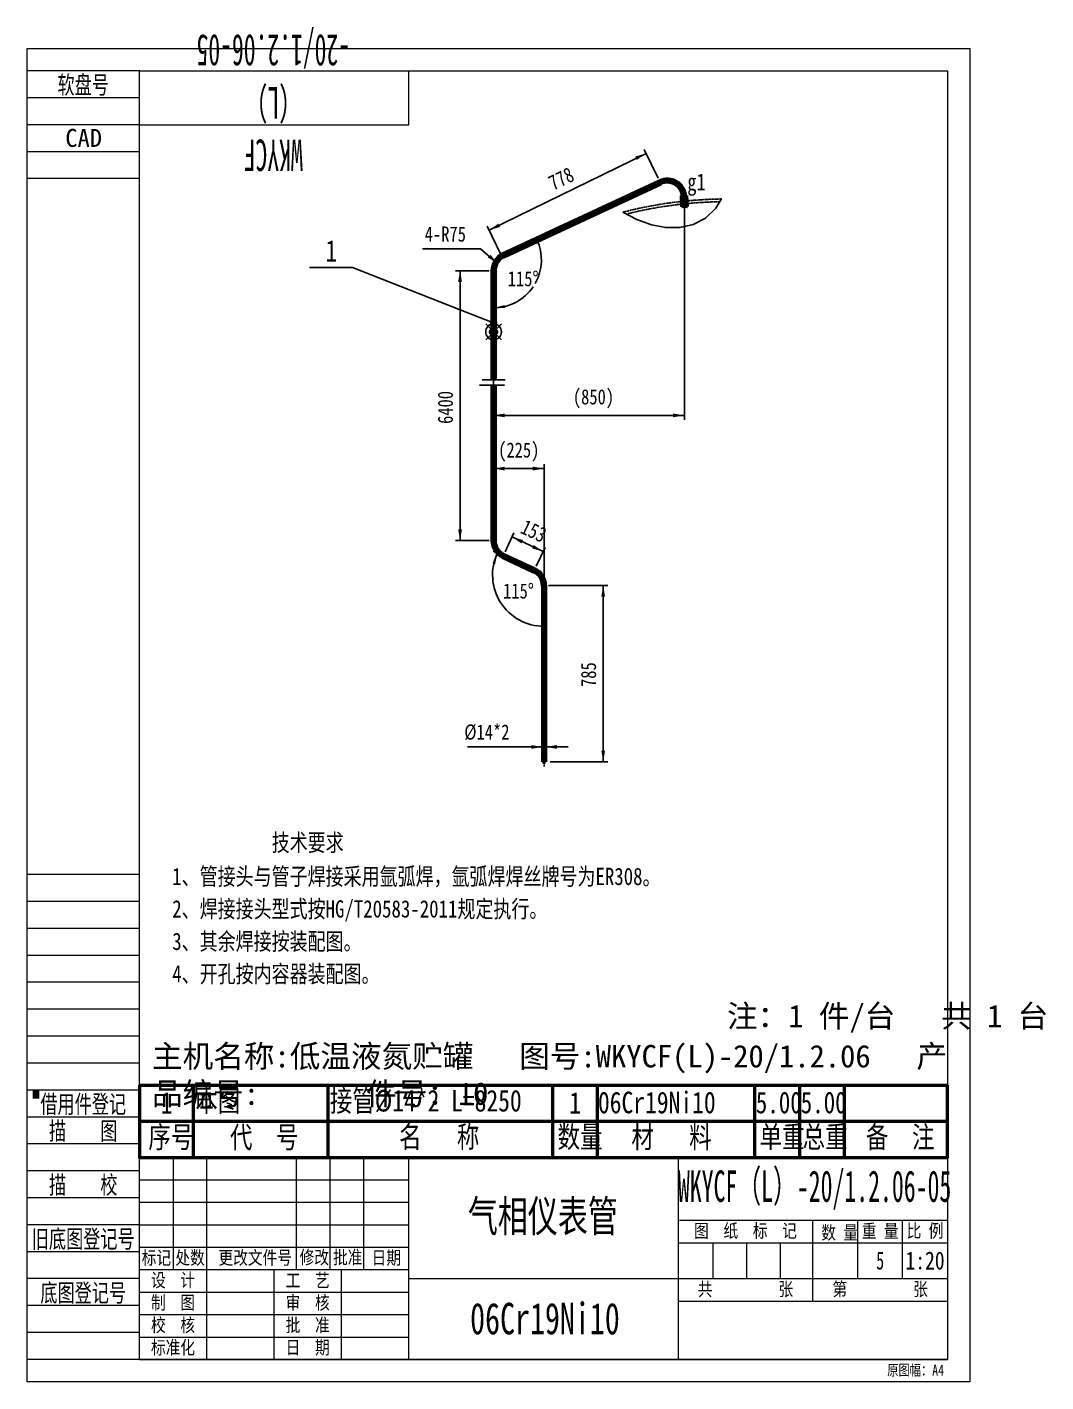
# Model space of a CAD drawing. Header units: millimetres. Extents: x 1505 to 130937, y -44938 to 37032.
# Drawn here: x 31404 to 35942, y -26898 to -20863 of the extents above; entities that cross this region are included whole.
import ezdxf

# ---------------------------------------------------------------- set-up
doc = ezdxf.new("R2010")
doc.units = ezdxf.units.MM
for name, pattern in [('ACISOTGB', [16, 11, -1, 1, -1, 1, -1]), ('AM_ISO08W050', [16, 13, -1, 1, -1]), ('AM_ISO08W050x2', [16, 13, -1, 1, -1])]:
    doc.linetypes.add(name, pattern=pattern)
for name, color, linetype, lineweight in [('6', 2, 'Continuous', 18), ('AM_0', 7, 'Continuous', 50), ('AM_1', 3, 'ACISOTGB', 25), ('AM_12', 7, 'Continuous', 50), ('AM_4', 3, 'Continuous', 25), ('AM_5', 3, 'Continuous', 25), ('AM_6', 2, 'Continuous', 15), ('AM_7', 4, 'AM_ISO08W050', 25), ('AM_PAREF', 4, 'Continuous', 25), ('CDRAFT0', 7, 'Continuous', 18), ('RAHM2', 1, 'Continuous', 18), ('RAHM3', 2, 'Continuous', 18), ('RAHM5', 7, 'Continuous', 18), ('TILE1', 5, 'Continuous', 18)]:
    doc.layers.add(name, color=color, linetype=linetype, lineweight=lineweight)
doc.styles.add('ACANSTS', font='')
doc.styles.add('ACGBTS_0.551538', font='', dxfattribs={"width": 0.552322})
doc.styles.add('ACGBTS_0.55534', font='', dxfattribs={"width": 0.555759})
doc.styles.add('HZ', font='', dxfattribs={"width": 0.7})
doc.styles.add('PC_TEXTSTYLE', font='', dxfattribs={"width": 0.8})
doc.styles.get("Standard").update_dxf_attribs({"font": 'txt', "width": 0.8})
doc.styles.add('UserTxtStyle2', font='', dxfattribs={"width": 0.65})
doc.styles.add('UserTxtStyle35', font='', dxfattribs={"width": 0.780367})
doc.styles.get('ACANSTS').set_extended_font_data('宋体')
doc.styles.get('ACGBTS_0.551538').set_extended_font_data('宋体')
doc.styles.get('ACGBTS_0.55534').set_extended_font_data('宋体')
doc.styles.get('HZ').set_extended_font_data('宋体')
doc.styles.get('PC_TEXTSTYLE').set_extended_font_data('宋体')
doc.styles.get('UserTxtStyle2').set_extended_font_data('宋体')
doc.styles.get('UserTxtStyle35').set_extended_font_data('宋体')
doc.dimstyles.new('AM_GB$0', dxfattribs={"dimtxt": 3.371484, "dimasz": 2.5, "dimexe": 1, "dimexo": 1, "dimgap": 2.088633, "dimtad": 1, "dimdsep": 46, "dimtxsty": 'Standard', "dimblk": 'NONE', "dimcen": 0, "dimdle": 5, "dimclrd": 256, "dimclre": 256, "dimclrt": 2, "dimadec": 0, "dimazin": 2, "dimtfac": 0.707107, "dimtdec": 3, "dimtmove": 2, "dimatfit": 3, "dimfxl": 1, "dimfrac": 2, "dimtolj": 1, "dimlwd": 18, "dimarcsym": 0})
doc.dimstyles.new('AM_GB$2', dxfattribs={"dimtxt": 3.371484, "dimasz": 2.5, "dimexe": 1, "dimexo": 1, "dimgap": 2.088633, "dimtad": 1, "dimtih": 1, "dimtoh": 1, "dimdsep": 46, "dimtxsty": 'Standard', "dimblk": 'NONE', "dimcen": 0, "dimdle": 5, "dimclrd": 256, "dimclre": 256, "dimclrt": 2, "dimadec": 0, "dimazin": 2, "dimtfac": 0.707107, "dimtdec": 3, "dimtmove": 2, "dimatfit": 3, "dimfxl": 1, "dimfrac": 2, "dimtolj": 1, "dimlwd": 18, "dimarcsym": 0})
doc.dimstyles.new('AM_GB$4', dxfattribs={"dimtxt": 3.371484, "dimasz": 2.5, "dimexe": 1, "dimexo": 1, "dimgap": 2.088633, "dimtad": 1, "dimdsep": 46, "dimtxsty": 'Standard', "dimblk": 'NONE', "dimcen": 0, "dimdle": 5, "dimclrd": 256, "dimclre": 256, "dimclrt": 2, "dimadec": 0, "dimazin": 2, "dimtfac": 0.707107, "dimtdec": 3, "dimtofl": 0, "dimtmove": 2, "dimatfit": 0, "dimfxl": 1, "dimfrac": 2, "dimtolj": 1, "dimlwd": 18, "dimarcsym": 0})

# ---------------------------------------------------------------- blocks, each defined once
blk = doc.blocks.new('*X24')
at = {"layer": 'CDRAFT0'}
for p, q in [((1700, 5600), (1700, 5840)), ((500, 5600), (1700, 5600)), ((500, 100), (0, 100))]:
    blk.add_line(p, q, dxfattribs=at)
blk.add_lwpolyline([(500, 100), (500, 5840), (4100, 5840), (4100, 100), (500, 100)], dxfattribs=at)
at = {"layer": 'RAHM2'}
for p, q in [((500, 5720), (0, 5720)), ((500, 5480), (0, 5480)), ((500, 2260), (0, 2260)), ((500, 2020), (0, 2020)), ((500, 1780), (0, 1780)), ((500, 1540), (0, 1540)), ((500, 1300), (0, 1300)), ((500, 1060), (0, 1060)), ((500, 820), (0, 820)), ((500, 580), (0, 580)), ((500, 340), (0, 340)), ((500, 220), (0, 220))]:
    blk.add_line(p, q, dxfattribs=at)
at = {"layer": 'RAHM3'}
for p, q in [((500, 5840), (0, 5840)), ((500, 5600), (0, 5600)), ((500, 5360), (0, 5360)), ((500, 2140), (0, 2140)), ((500, 1900), (0, 1900)), ((500, 1660), (0, 1660)), ((500, 1420), (0, 1420)), ((500, 1180), (0, 1180)), ((500, 940), (0, 940)), ((500, 700), (0, 700)), ((500, 460), (0, 460))]:
    blk.add_line(p, q, dxfattribs=at)
at = {"layer": 'TILE1'}
blk.add_line((0, 0), (0, 5940), dxfattribs=at)
blk.add_lwpolyline([(0, 5940), (4200, 5940), (4200, 0), (0, 0)], dxfattribs=at)
at = {"layer": '6', "color": 1, "insert": (3831.6, 76.5), "char_height": 48.16, "width": 412.344, "attachment_point": 1, "line_spacing_factor": 1.37}
blk.add_mtext('原图幅：A4', dxfattribs=at)
at = {"layer": 'RAHM2', "char_height": 80, "attachment_point": 8}
for s, insert, width, style in [('软盘号', (250, 5728.9), 344.867, 'HZ'), ('CAD', (252, 5500), 244.667, 'ACANSTS'), ('借用件登记', (250, 1188), 587.067, 'HZ'), ('描    图', (250, 1069.3), 462, 'HZ'), ('描    校', (250, 828.9), 467.6, 'HZ'), ('旧底图登记号', (250, 587.6), 691.133, 'HZ'), ('底图登记号', (250, 347.6), 585.667, 'HZ')]:
    blk.add_mtext(s, dxfattribs=dict(at, insert=insert, width=width, style=style))
at = {"layer": 'RAHM5', "insert": (1096.7, 5714.6), "char_height": 140, "width": 254.333, "attachment_point": 5, "rotation": 180, "style": 'ACGBTS_0.551538'}
blk.add_mtext('WKYCF（L）-20/1.2.06-05', dxfattribs=at)
blk = doc.blocks.new('*X25')
at = {"layer": 'CDRAFT0'}
for p, q in [((-3600, 0), (-3600, 900)), ((-3600, 900), (0, 900)), ((-3447.7, 400), (-3447.7, 900)), ((-3300, 0), (-3300, 900)), ((-2900, 400), (-2900, 900)), ((-2750, 400), (-2750, 900)), ((-2600, 400), (-2600, 900)), ((-2400, 0), (-2400, 900)), ((-1200, 900), (-1200, 0)), ((0, 900), (0, 0)), ((-1194.4, 620), (0, 620)), ((-600, 261.7), (-600, 620)), ((-400, 360), (-400, 620)), ((-200, 360.6), (-200, 620)), ((-1199.3, 520), (0, 520)), ((-3600, 400), (-2400, 400)), ((-3000, 0), (-3000, 400)), ((-2700, 0.3), (-2700, 400)), ((-2400, 360), (0, 360)), ((-1200, 260), (0, 260)), ((-3600, 0), (0, 0))]:
    blk.add_line(p, q, dxfattribs=at)
at = {"layer": 'RAHM2'}
for p, q in [((-3600, 800), (-2400, 800)), ((-3600, 700), (-2400, 700)), ((-3600, 600), (-2400, 600)), ((-3600, 500), (-2400, 500)), ((-1044.4, 360.6), (-1044.4, 520)), ((-894.4, 360.6), (-894.4, 520)), ((-744.4, 360.6), (-744.4, 520)), ((-3600, 300), (-2400, 300)), ((-3600, 200), (-2400, 200)), ((-3600, 100), (-2400, 100))]:
    blk.add_line(p, q, dxfattribs=at)
for s, insert, char_height, width, attachment_point, style in [('图  纸  标  记', (-900, 570), 60, 698, 5, 'PC_TEXTSTYLE'), ('数 量', (-562.3, 528.3), 60, 247.2, 7, 'PC_TEXTSTYLE'), ('重 量', (-300, 570), 60, 247.6, 5, 'PC_TEXTSTYLE'), ('比 例', (-100, 570), 60, 232.4, 5, 'PC_TEXTSTYLE'), ('标记', (-3523.9, 450), 60, 195.6, 5, 'PC_TEXTSTYLE'), ('处数', (-3373.9, 450), 60, 194.4, 5, 'PC_TEXTSTYLE'), (' 更改文件号', (-3100, 450), 60, 556.8, 5, 'PC_TEXTSTYLE'), ('修改', (-2820.7, 451.8), 60, 196.4, 5, 'PC_TEXTSTYLE'), ('批准', (-2671.7, 451.8), 60, 196.4, 5, 'PC_TEXTSTYLE'), ('日期', (-2500, 450), 60, 176.4, 5, 'PC_TEXTSTYLE'), ('5', (-300, 440), 80, 48.533, 5, 'UserTxtStyle2'), ('设  计', (-3450, 350), 60, 297.2, 5, 'PC_TEXTSTYLE'), ('工  艺', (-2850, 350), 60, 295.6, 5, 'PC_TEXTSTYLE'), ('共         张', (-900, 310), 60, 657.6, 5, 'PC_TEXTSTYLE'), ('第         张', (-300, 310), 60, 657.2, 5, 'PC_TEXTSTYLE'), ('制  图', (-3450, 250), 60, 294, 5, 'PC_TEXTSTYLE'), ('审  核', (-2850, 250), 60, 294, 5, 'PC_TEXTSTYLE'), ('校  核', (-3450, 150), 60, 296.8, 5, 'PC_TEXTSTYLE'), ('批  准', (-2850, 150), 60, 298.8, 5, 'PC_TEXTSTYLE'), ('标准化', (-3450, 50), 60, 298.4, 5, 'PC_TEXTSTYLE'), ('日  期', (-2850, 50.3), 60, 278.8, 5, 'PC_TEXTSTYLE')]:
    blk.add_mtext(s, dxfattribs=dict(at, insert=insert, char_height=char_height, width=width, attachment_point=attachment_point, style=style))
at = {"layer": 'RAHM2', "color": 2, "insert": (-100, 440), "char_height": 80, "width": 266.133, "attachment_point": 5, "style": 'PC_TEXTSTYLE'}
blk.add_mtext('1:20', dxfattribs=at)
at = {"layer": 'RAHM5', "char_height": 140, "attachment_point": 5}
for s, insert, width, style in [('WKYCF（L）-20/1.2.06-05', (-592, 755), 1898.473, 'ACGBTS_0.55534'), ('气相仪表管', (-1802.7, 630.4), 1033.9, 'HZ'), ('06Cr19Ni10', (-1793.2, 181.1), 1034.717, 'HZ')]:
    blk.add_mtext(s, dxfattribs=dict(at, insert=insert, width=width, style=style))
blk = doc.blocks.new('*X117')
at = {"layer": 'AM_0', "color": 7}
blk.add_line((31903.7, -25575.8), (35503.7, -25575.8), dxfattribs=at)
at = {"layer": 'AM_0', "color": 1}
for p, q in [((32143.7, -25575.8), (32143.7, -25736.8)), ((32743.7, -25575.8), (32743.7, -25736.8)), ((33743.7, -25575.8), (33743.7, -25736.8)), ((33943.7, -25575.8), (33943.7, -25736.8)), ((34643.7, -25575.8), (34643.7, -25736.8)), ((34843.7, -25575.8), (34843.7, -25736.8)), ((35043.7, -25575.8), (35043.7, -25736.8)), ((31903.7, -25736.8), (35503.7, -25736.8)), ((32143.7, -25736.8), (32143.7, -25897.8)), ((32743.7, -25736.8), (32743.7, -25897.8)), ((33743.7, -25736.8), (33743.7, -25897.8)), ((33943.7, -25736.8), (33943.7, -25897.8)), ((34643.7, -25736.8), (34643.7, -25897.8)), ((34843.7, -25736.8), (34843.7, -25897.8)), ((35043.7, -25736.8), (35043.7, -25897.8))]:
    blk.add_line(p, q, dxfattribs=at)
at = {"layer": 'AM_0', "color": 7}
blk.add_lwpolyline([(31903.7, -25575.8), (31903.7, -25897.8), (35503.7, -25897.8), (35503.7, -25575.8)], dxfattribs=at)
at = {"layer": 'AM_0', "color": 2, "line_spacing_factor": 1.37}
for s, insert, char_height, width, attachment_point in [('本图', (32152.8, -25597.8), 96.33, 300, 1), ('接管%%C14*2 L=8250', (32752.1, -25596.9), 96.328, 1588.952, 1), ('1', (31998.7, -25702.8), 96.3, 40, 7), ('1', (33818.7, -25702.8), 96.3, 40, 7), ('06Cr19Ni10', (33946.7, -25702.8), 96.33, 685.714, 7), ('序号', (31943.8, -25758.8), 96.33, 296, 1), ('代  号', (32307.3, -25759.6), 96.33, 612.571, 1), ('名   称', (33060.7, -25757.9), 96.33, 810.286, 1), ('数量', (33766.6, -25757.9), 96.33, 305.333, 1), ('材   料', (34095.5, -25758.8), 96.33, 923.81, 1), ('单重', (34666.2, -25757.9), 96.33, 304, 1), ('总重', (34858.1, -25757.9), 96.33, 293.333, 1), ('备  注', (35140.1, -25758.8), 96.33, 639.238, 1)]:
    blk.add_mtext(s, dxfattribs=dict(at, insert=insert, char_height=char_height, width=width, attachment_point=attachment_point))
at = {"layer": 'AM_0', "color": 2, "char_height": 96.33, "width": 250.926, "attachment_point": 7, "line_spacing_factor": 1.37, "style": 'UserTxtStyle35'}
for insert in [(34649.9, -25702.8), (34849.9, -25702.8)]:
    blk.add_mtext('5.00', dxfattribs=dict(at, insert=insert))
blk = doc.blocks.new('*X234')
at = {"layer": 'AM_5'}
for points in [[(33481.4, -22592.5), (33531.4, -22600.8), (33531.4, -22584.1)], [(34331.4, -22592.5), (34281.4, -22600.8), (34281.4, -22584.1)]]:
    blk.add_hatch(color=256, dxfattribs=at).paths.add_polyline_path(points, flags=0)
for p, q in [((34331.4, -21658.1), (34331.4, -22612.5)), ((33481.4, -22163.2), (33481.4, -22612.5)), ((34331.4, -22592.5), (33481.4, -22592.5))]:
    blk.add_line(p, q, dxfattribs=at)
at = {"layer": 'AM_5', "color": 2, "insert": (33926.6, -22518.7), "char_height": 67.43, "width": 300, "attachment_point": 5, "line_spacing_factor": 1.37}
blk.add_mtext('(850)', dxfattribs=at)
blk = doc.blocks.new('_NONE')
blk = doc.blocks.new('*X235')
at = {"layer": 'AM_5'}
for points in [[(33332.2, -21947.8), (33340.6, -21997.8), (33323.9, -21997.8)], [(33332.2, -23150), (33340.6, -23100), (33323.9, -23100)]]:
    blk.add_hatch(color=256, dxfattribs=at).paths.add_polyline_path(points, flags=0)
for p, q in [((33461.4, -21947.8), (33312.2, -21947.8)), ((33332.2, -21947.8), (33332.2, -23150)), ((33461.4, -23150), (33312.2, -23150))]:
    blk.add_line(p, q, dxfattribs=at)
at = {"layer": 'AM_5', "color": 2, "insert": (33267.2, -22557), "char_height": 67.43, "width": 272, "attachment_point": 5, "rotation": 90, "line_spacing_factor": 1.37}
blk.add_mtext('6400', dxfattribs=at)
blk = doc.blocks.new('*X236')
at = {"layer": 'AM_5'}
for points in [[(34160.6, -21425.2), (34119.4, -21454.7), (34112, -21439.7)], [(33461.7, -21767.4), (33510.3, -21752.9), (33503, -21738)]]:
    blk.add_hatch(color=256, dxfattribs=at).paths.add_polyline_path(points, flags=0)
for p, q in [((34214.8, -21535.9), (34151.8, -21407.3)), ((34160.6, -21425.2), (33461.7, -21767.4)), ((33515.9, -21878.1), (33452.9, -21749.5))]:
    blk.add_line(p, q, dxfattribs=at)
at = {"layer": 'AM_5', "color": 2, "insert": (33782.6, -21538), "char_height": 67.43, "width": 188.561, "attachment_point": 5, "rotation": 26.08916, "line_spacing_factor": 1.37}
blk.add_mtext('778', dxfattribs=at)
blk = doc.blocks.new('*X237')
at = {"layer": 'AM_5'}
blk.add_hatch(color=256, dxfattribs=at).paths.add_polyline_path([(33499.6, -21915.2), (33467.1, -21876.3), (33456.2, -21888.9)], flags=0)
for q in [(33165.7, -21850), (33499.6, -21915.2)]:
    blk.add_line((33423.7, -21850), q, dxfattribs=at)
at = {"layer": 'AM_5', "color": 2, "insert": (33266.7, -21785), "char_height": 67.43, "width": 388, "attachment_point": 5, "line_spacing_factor": 1.37}
blk.add_mtext('4-R75', dxfattribs=at)
blk = doc.blocks.new('*X238')
at = {"layer": 'AM_5'}
blk.add_hatch(color=256, dxfattribs=at).paths.add_polyline_path([(33481.4, -22113.2), (33530.2, -22101.2), (33532.4, -22113.5)], flags=0)
blk.add_hatch(color=256, dxfattribs=at).paths.add_polyline_path([(33481.4, -22113.2), (33530.2, -22101.2), (33532.4, -22113.5)], flags=0)
for start, end in [(330.71774, 25), (270, 326.04987)]:
    blk.add_arc((33481.4, -21900), 213.3, start, end, dxfattribs=at)
at = {"layer": 'AM_5', "color": 2, "insert": (33613.4, -21984.1), "char_height": 67.43, "width": 150, "attachment_point": 5, "line_spacing_factor": 1.37}
blk.add_mtext('115%%D', dxfattribs=at)
blk = doc.blocks.new('*X239')
at = {"layer": 'AM_5'}
for points in [[(33563.8, -23134), (33612.7, -23147.6), (33605.6, -23162.7)], [(33702.2, -23198.6), (33660.4, -23169.9), (33653.4, -23185)]]:
    blk.add_hatch(color=256, dxfattribs=at).paths.add_polyline_path(points, flags=0)
for p, q in [((33533.2, -23199.8), (33572.3, -23115.9)), ((33563.8, -23134), (33702.2, -23198.6)), ((33671.6, -23264.3), (33710.7, -23180.4))]:
    blk.add_line(p, q, dxfattribs=at)
at = {"layer": 'AM_5', "color": 2, "insert": (33660.5, -23107.4), "char_height": 67.43, "width": 174.722, "attachment_point": 5, "rotation": 335, "line_spacing_factor": 1.37}
blk.add_mtext('153', dxfattribs=at)
blk = doc.blocks.new('*X240')
at = {"layer": 'AM_5'}
for points in [[(33969.9, -23350.4), (33978.3, -23400.4), (33961.6, -23400.4)], [(33969.9, -24136), (33978.3, -24086), (33961.6, -24086)]]:
    blk.add_hatch(color=256, dxfattribs=at).paths.add_polyline_path(points, flags=0)
for p, q in [((33726.4, -23350.4), (33989.9, -23350.4)), ((33969.9, -23350.4), (33969.9, -24136)), ((33733.4, -24136), (33989.9, -24136))]:
    blk.add_line(p, q, dxfattribs=at)
at = {"layer": 'AM_5', "color": 2, "insert": (33904.9, -23747.1), "char_height": 67.43, "width": 200, "attachment_point": 5, "rotation": 90, "line_spacing_factor": 1.37}
blk.add_mtext('785', dxfattribs=at)
blk = doc.blocks.new('*X241')
at = {"layer": 'AM_5'}
for points in [[(33699.4, -24069.3), (33649.4, -24061), (33649.4, -24077.7)], [(33713.4, -24069.3), (33763.4, -24061), (33763.4, -24077.7)]]:
    blk.add_hatch(color=256, dxfattribs=at).paths.add_polyline_path(points, flags=0)
for p, q in [((33364.8, -24069.3), (33813.4, -24069.3)), ((33699.4, -24116), (33699.4, -24049.3)), ((33713.4, -24109.7), (33713.4, -24049.3))]:
    blk.add_line(p, q, dxfattribs=at)
at = {"layer": 'AM_5', "color": 2, "insert": (33451.8, -24004.3), "char_height": 67.43, "width": 332, "attachment_point": 5, "line_spacing_factor": 1.37}
blk.add_mtext('%%C14*2', dxfattribs=at)
blk = doc.blocks.new('*X242')
at = {"layer": 'AM_5'}
blk.add_hatch(color=256, dxfattribs=at).paths.add_polyline_path([(33498.6, -23205.7), (33488.5, -23255), (33476.4, -23251.6)], flags=0)
blk.add_hatch(color=256, dxfattribs=at).paths.add_polyline_path([(33498.6, -23205.7), (33488.5, -23255), (33476.4, -23251.6)], flags=0)
blk.add_line((33524.7, -23217.9), (33480.5, -23197.3), dxfattribs=at)
for start, end in [(155, 212.5), (212.5, 270)]:
    blk.add_arc((33706.4, -23302.7), 229.3, start, end, dxfattribs=at)
at = {"layer": 'AM_5', "color": 2, "insert": (33592.6, -23375.2), "char_height": 67.43, "width": 150, "attachment_point": 5, "line_spacing_factor": 1.37}
blk.add_mtext('115%%D', dxfattribs=at)
blk = doc.blocks.new('*X243')
at = {"layer": 'AM_5'}
for points in [[(33481.4, -22829.3), (33531.4, -22837.7), (33531.4, -22821)], [(33706.4, -22829.3), (33656.4, -22837.7), (33656.4, -22821)]]:
    blk.add_hatch(color=256, dxfattribs=at).paths.add_polyline_path(points, flags=0)
for p, q in [((33481.4, -23117.8), (33481.4, -22809.3)), ((33706.4, -23330.4), (33706.4, -22809.3)), ((33706.4, -22829.3), (33481.4, -22829.3))]:
    blk.add_line(p, q, dxfattribs=at)
at = {"layer": 'AM_5', "color": 2, "insert": (33593.9, -22755.6), "char_height": 67.43, "width": 300, "attachment_point": 5, "line_spacing_factor": 1.37}
blk.add_mtext('(225)', dxfattribs=at)
blk = doc.blocks.new('*X244')
at = {"layer": 'AM_PAREF'}
for p, q in [((33446.4, -22255.2), (33516.4, -22185.2)), ((33446.4, -22185.2), (33516.4, -22255.2))]:
    blk.add_line(p, q, dxfattribs=at)
for radius in [35, 17.5]:
    blk.add_circle((33481.4, -22220.2), radius, dxfattribs=at)
blk = doc.blocks.new('*X245')
at = {"layer": 'AM_5', "color": 3}
for p, q in [((32853.6, -21934.1), (32662, -21934.1)), ((32853.6, -21934.1), (33416.2, -22154.1)), ((33469.8, -22175), (33416.2, -22154.1))]:
    blk.add_line(p, q, dxfattribs=at)
blk.add_circle((33481.4, -22179.5), 12.5, dxfattribs=at)
at = {"layer": 'AM_5', "color": 2, "insert": (32732.8, -21907.9), "char_height": 96.3, "width": 40, "attachment_point": 7, "line_spacing_factor": 1.37}
blk.add_mtext('1', dxfattribs=at)

msp = doc.modelspace()

# ---------------------------------------------------------------- linework, layer by layer
at = {"layer": 'AM_0'}
for p, q in [((33521.76608, -21873.44149), (34220.64705, -21547.54794)), ((33527.68274, -21886.1298), (34226.56371, -21560.23625)), ((34318.92986, -21613.78754), (34317.99213, -21614.84616)), ((34320.89331, -21662.7584), (34317.99213, -21614.84616)), ((34322.92254, -21613.54578), (34318.92986, -21613.78754)), ((34342.40067, -21637.41213), (34320.44089, -21638.74184)), ((34320.67666, -21613.68177), (34322.79388, -21615.55723)), ((34321.95192, -21663.69613), (34320.89331, -21662.7584)), ((34343.9117, -21662.36642), (34321.95192, -21663.69613)), ((34323.04343, -21615.54212), (34322.79388, -21615.55723)), ((34322.97521, -21618.55175), (34322.79388, -21615.55723)), ((34323.03565, -21619.54992), (34322.79388, -21615.55723)), ((34337.50914, -21618.67352), (34323.03565, -21619.54992)), ((34327.94095, -21663.33348), (34325.28153, -21619.41393)), ((34337.92267, -21662.72907), (34335.26325, -21618.80951)), ((34340.88963, -21612.45783), (34336.89695, -21612.6996)), ((34337.26737, -21614.68083), (34337.01783, -21614.69594)), ((34339.14283, -21612.56361), (34337.26737, -21614.68083)), ((34337.4487, -21617.67535), (34337.26737, -21614.68083)), ((34337.50914, -21618.67352), (34337.26737, -21614.68083)), ((34340.88963, -21612.45783), (34341.94825, -21613.39556)), ((34344.84943, -21661.30781), (34341.94825, -21613.39556)), ((34343.9117, -21662.36642), (34344.84943, -21661.30781)), ((33474.42078, -21947.75873), (33474.42078, -22433.88515)), ((33488.42078, -21947.75873), (33488.42078, -22433.88515)), ((33474.42078, -22457.92822), (33474.42078, -23149.9625)), ((33488.42078, -22457.92822), (33488.42078, -23149.9625)), ((33521.76608, -23224.27974), (33660.15882, -23288.81333)), ((33527.68274, -23211.59143), (33666.07548, -23276.12502)), ((33699.42078, -23350.44226), (33699.42078, -24136.00539)), ((33713.42078, -23350.44226), (33713.42078, -24136.00539)), ((33699.42078, -24136.00539), (33713.42078, -24136.00539)), ((31436.78678, -25634.70446), (31436.78678, -25594.70446)), ((31450.78678, -25634.70446), (31450.78678, -25594.70446))]:
    msp.add_line(p, q, dxfattribs=at)
for centre, radius, start, end in [((34255.30175, -21621.86518), 82, 3.465146548, 115), ((34255.30175, -21621.86518), 68, 3.465146548, 115), ((33556.42078, -21947.75873), 82, 115, 180), ((33556.42078, -21947.75873), 68, 115, 180), ((33556.42078, -23149.9625), 82, 180, 245), ((33556.42078, -23149.9625), 68, 180, 245), ((33631.42078, -23350.44226), 68, 0, 65), ((33631.42078, -23350.44226), 82, 0, 65)]:
    msp.add_arc(centre, radius, start, end, dxfattribs=at)
at = {"layer": 'AM_1', "linetype": 'ACISOTGB', "lineweight": 25}
msp.add_ellipse((34531.42078, -22140.03644), major_axis=(1000, 0), ratio=0.5, start_param=1.6123468918, end_param=2.046656423, dxfattribs=at)
msp.add_open_spline([(34497.4856, -21628.32304), (34466.45914, -21628.84688), (34435.48046, -21630.08849), (34359.24308, -21634.92924), (34314.19518, -21639.36833), (34225.70445, -21651.27549), (34182.26214, -21658.74347), (34111.9906, -21673.57632), (34084.48959, -21680.1305), (34057.62694, -21687.29584)], degree=3, knots=[0, 0, 0, 0, 90.2648684582, 90.2648684582, 223.4277247194, 223.4277247194, 356.5905809806, 356.5905809806, 444.9522456026, 444.9522456026, 444.9522456026, 444.9522456026], dxfattribs=at)
at = {"layer": 'AM_4'}
for points in [[(34057.62694, -21687.29584), (34120.15292, -21720.33506), (34184.48886, -21743.4921), (34248.88653, -21755.56066), (34311.59769, -21755.33442), (34370.87411, -21741.60707), (34424.96757, -21713.1723), (34472.12982, -21668.8238), (34497.4856, -21628.32304)], [(33430.18058, -22433.88515), (33533.77008, -22433.88515)], [(33418.2764, -22457.92822), (33529.51945, -22457.92822)]]:
    msp.add_lwpolyline(points, dxfattribs=at)
at = {"layer": 'AM_7', "linetype": 'AM_ISO08W050', "lineweight": 25}
for p, q in [((33524.72441, -21879.78565), (34223.60538, -21553.8921)), ((34333.04024, -21664.822), (34330.16463, -21617.33208)), ((33481.42078, -21947.75873), (33481.42078, -22433.88515)), ((33481.42078, -22457.92822), (33481.42078, -23149.9625)), ((33524.72441, -23217.93558), (33663.11715, -23282.46918)), ((33706.42078, -23350.44226), (33706.42078, -24155.98801))]:
    msp.add_line(p, q, dxfattribs=at)
at = {"layer": 'AM_7', "linetype": 'AM_ISO08W050x2', "lineweight": 25}
for p, q in [((34323.28519, -21619.53481), (34322.77273, -21611.07167)), ((34337.2596, -21618.68863), (34336.74714, -21610.2255))]:
    msp.add_line(p, q, dxfattribs=at)
at = {"layer": 'AM_7', "linetype": 'AM_ISO08W050', "lineweight": 25}
for centre, start, end in [((34255.30175, -21621.86518), 3.465146548, 115), ((33556.42078, -21947.75873), 115, 180), ((33556.42078, -23149.9625), 180, 245), ((33631.42078, -23350.44226), 0, 65)]:
    msp.add_arc(centre, 75, start, end, dxfattribs=at)

# ---------------------------------------------------------------- block references
at = {"layer": 'AM_0', "linetype": 'Continuous', "lineweight": 18}
for name, p in [('*X24', (31403.65548, -26897.75502)), ('*X25', (35503.65548, -26797.75502))]:
    msp.add_blockref(name, p, dxfattribs=at)
at = {"layer": 'AM_0'}
msp.add_blockref('*X117', (0, 0), dxfattribs=at)
at = {"layer": 'AM_12'}
msp.add_blockref('*X244', (0, 0), dxfattribs=at)
at = {"layer": 'AM_5'}
msp.add_blockref('*X245', (0, 0), dxfattribs=at)

# ---------------------------------------------------------------- texts
at = {"layer": 'AM_6', "color": 2, "linetype": 'Continuous', "lineweight": 50, "char_height": 77.0625, "attachment_point": 1, "line_spacing_factor": 1.37}
for s, insert, width in [(' 技术要求', (32451.32361, -24456.73397), 1471.3904762), ('1、管接头与管子焊接采用氩弧焊，氩弧焊焊丝牌号为ER308。', (32050.18075, -24607.43397), 3476.7238095), ('2、焊接接头型式按HG/T20583-2011规定执行。', (32050.18075, -24752.12957), 2891.1824176), ('3、其余焊接按装配图。', (32050.18075, -24896.82517), 1264.9728938), ('4、开孔按内容器装配图。', (32050.18075, -25041.52077), 1408.5157509)]:
    msp.add_mtext(s, dxfattribs=dict(at, insert=insert, width=width))
at = {"layer": 'AM_6', "color": 2, "linetype": 'Continuous', "lineweight": 50, "char_height": 100, "attachment_point": 1, "style": 'ACANSTS'}
for s, insert, width in [('注：1 件/台   共 1 台', (34521.52872, -25218.03896), 3369.1111011), ('主机名称:低温液氮贮罐   图号:WKYCF(L)-20/1.2.06   产品编号:       件号：10', (31959.86043, -25396.89519), 3555.5555556)]:
    msp.add_mtext(s, dxfattribs=dict(at, insert=insert, width=width))
at = {"layer": 'CDRAFT0', "color": 2, "insert": (34344.71981, -21614.5434), "char_height": 75, "width": 108, "attachment_point": 7, "style": 'PC_TEXTSTYLE'}
msp.add_mtext('g1', dxfattribs=at)

# ---------------------------------------------------------------- dimensions: what is measured, and where the dimension line sits
at = {"layer": 'AM_5'}
for base, p1, p2, angle, picture, middle in [((33461.7246, -21767.44619), (34223.60538, -21553.8921), (33524.72441, -21896.10641), 206.08916027, '*X236', (33811.16508, -21596.33904)), ((33702.24169, -23198.56634), (33524.72441, -23217.93558), (33663.11715, -23282.46918), 335, '*X239', (33633.04532, -23166.29954))]:
    dim = msp.add_linear_dim(base=base, p1=p1, p2=p2, angle=angle, dimstyle='AM_GB$0', override={"dimscale": 20, "dimsah": 1, "dimtfill": 1, "dimtzin": 8}, dxfattribs=at)
    dim.commit()
    dim.dimension.update_dxf_attribs({"geometry": picture, "text_midpoint": middle, "dimtype": 160})
for base, line1, line2, picture, middle in [((33661.27686, -22014.55942), ((33481.42078, -21964.0795), (33481.42078, -22433.88515)), ((33524.72441, -21879.78565), (34223.60538, -21553.8921)), '*X238', (33613.42481, -21984.07431)), ((33513.01241, -23425.87671), ((33706.42078, -23350.44226), (33706.42078, -24155.98801)), ((33524.72441, -23217.93558), (33663.11715, -23282.46918)), '*X242', (33592.58523, -23375.18323))]:
    dim = msp.add_angular_dim_2l(base=base, line1=line1, line2=line2, dimstyle='AM_GB$2', override={"dimscale": 20, "dimtad": 0, "dimtih": 0, "dimtoh": 0, "dimsah": 1, "dimtix": 1, "dimtfill": 1, "dimtzin": 8}, dxfattribs=at)
    dim.commit()
    dim.dimension.update_dxf_attribs({"geometry": picture, "text_midpoint": middle})
for base, p1, p2, text, picture, middle in [((33481.42078, -22592.46144), (34331.42078, -21638.07698), (33481.42078, -22143.1808), '(850)', '*X234', (33926.59309, -22592.46144)), ((33481.42078, -22829.33814), (33706.42078, -23350.44226), (33481.42078, -23137.83814), '(225)', '*X243', (33593.92078, -22829.33814))]:
    dim = msp.add_linear_dim(base=base, p1=p1, p2=p2, text=text, dimstyle='AM_GB$0', override={"dimscale": 20, "dimsah": 1, "dimtfill": 1}, dxfattribs=at)
    dim.commit()
    dim.dimension.update_dxf_attribs({"geometry": picture, "text_midpoint": middle, "dimtype": 160})
dim = msp.add_radius_dim(center=(33556.42078, -21964.0795), mpoint=(33499.55903, -21915.17406), text='4-R75', dimstyle='AM_GB$4', override={"dimscale": 20, "dimpost": '%\\\\A3;R<>', "dimsah": 1, "dimtfill": 1}, dxfattribs=at)
dim.commit()
dim.dimension.update_dxf_attribs({"geometry": '*X237', "text_midpoint": (33301.3653, -21744.71233)})
for base, p1, p2, angle, text, picture, middle in [((33332.21963, -23149.9625), (33481.42078, -21947.75873), (33481.42078, -23149.9625), 90, '6400', '*X235', (33332.21963, -22557.021)), ((33969.93274, -24136.00539), (33706.42078, -23350.44226), (33713.42078, -24136.00539), 90, '785', '*X240', (33969.93274, -23747.07713)), ((33713.42078, -24069.32631), (33699.42078, -24136.00539), (33713.42078, -24129.71635), 0, '%%C14*2', '*X241', (33451.81871, -24069.32631))]:
    dim = msp.add_linear_dim(base=base, p1=p1, p2=p2, angle=angle, text=text, dimstyle='AM_GB$0', override={"dimscale": 20, "dimsah": 1, "dimtfill": 1}, dxfattribs=at)
    dim.commit()
    dim.dimension.update_dxf_attribs({"geometry": picture, "text_midpoint": middle, "dimtype": 160})

doc.saveas('drawing.dxf')
